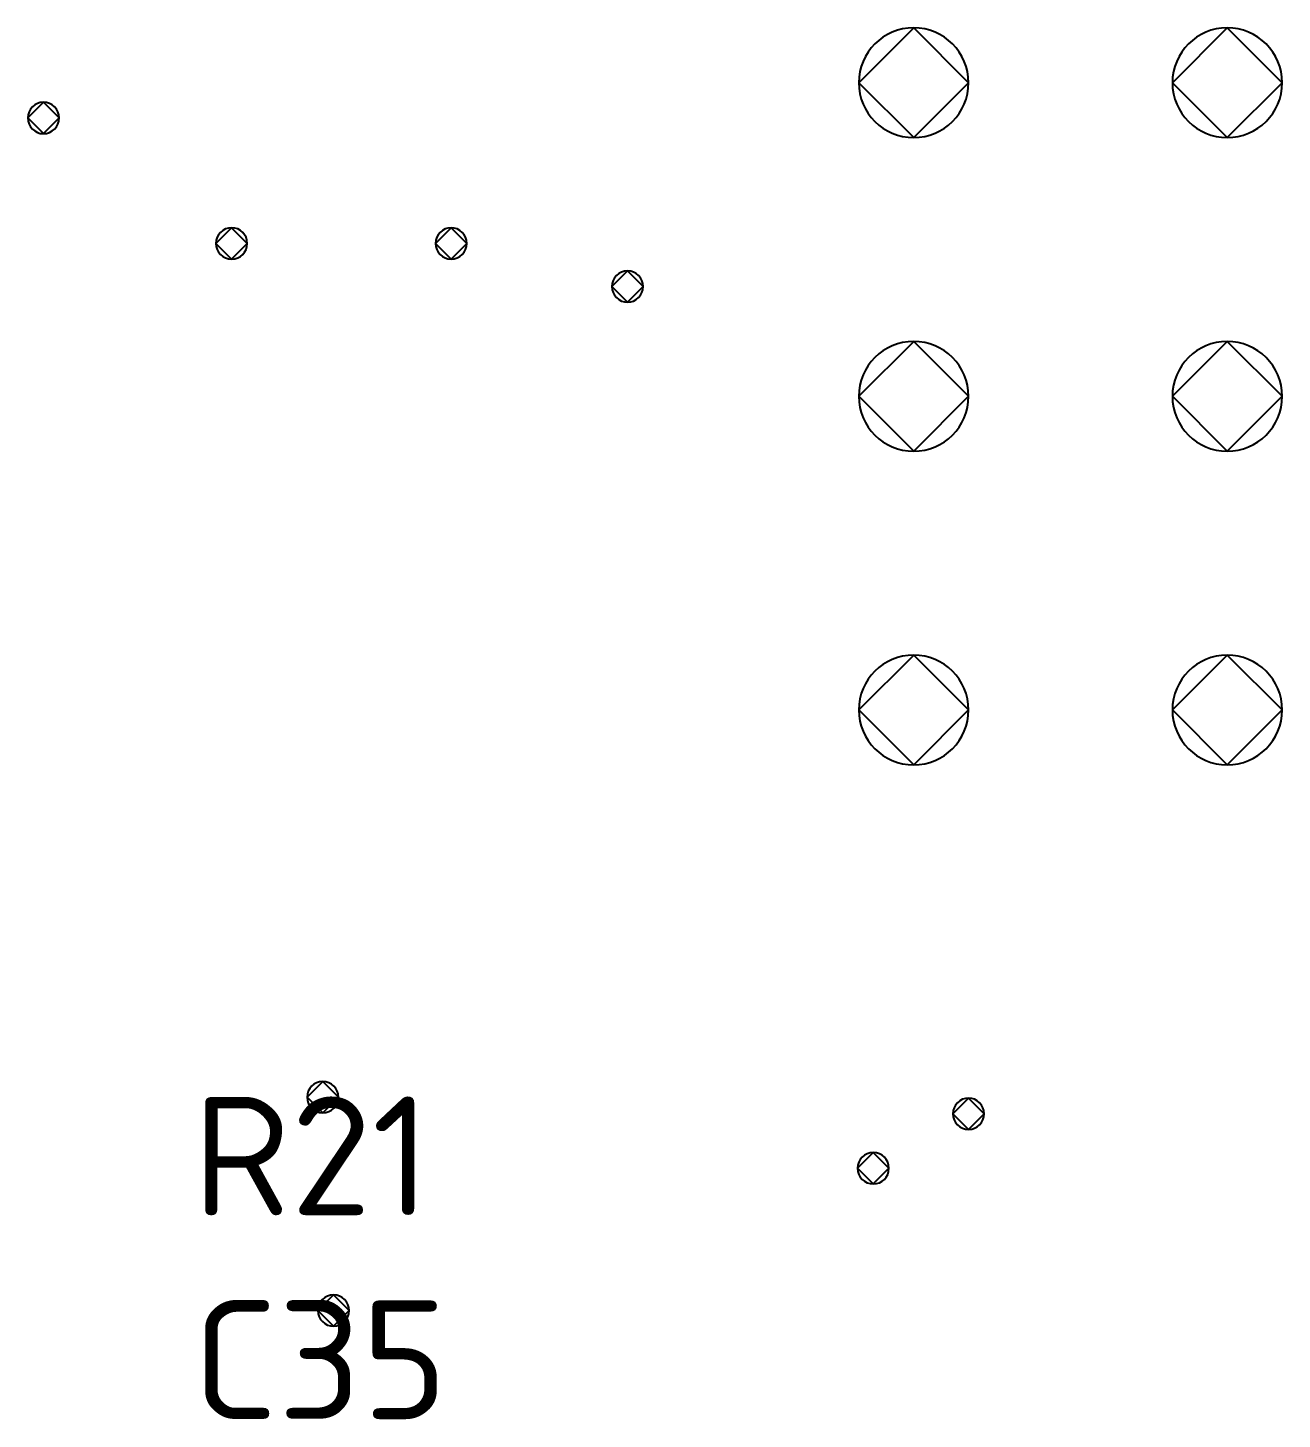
# Model space of a CAD drawing. Header units: inches. Extents: x 5 to 589, y -420 to -5.
# Drawn here: x 450.92 to 466.92, y -121.14 to -103.4 of the extents above; entities that cross this region are included whole.
import ezdxf

# ---------------------------------------------------------------- set-up
doc = ezdxf.new("R2010")
doc.units = ezdxf.units.IN
doc.header["$MEASUREMENT"] = 0
doc.styles.add('ISOCPEUR0', font='isocpeur.ttf', dxfattribs={"height": 2.87999})

msp = doc.modelspace()

# ---------------------------------------------------------------- linework, layer by layer
at = {"color": 18, "true_color": 0x000000}
for p, q in [((461.524, -104.097), (462.224, -103.397)), ((462.224, -103.397), (462.924, -104.097)), ((465.524, -104.097), (466.224, -103.397)), ((466.224, -103.397), (466.924, -104.097)), ((462.224, -104.797), (461.524, -104.097)), ((462.924, -104.097), (462.224, -104.797)), ((466.224, -104.797), (465.524, -104.097)), ((466.924, -104.097), (466.224, -104.797)), ((450.924, -104.547), (451.124, -104.347)), ((451.124, -104.347), (451.324, -104.547)), ((451.124, -104.747), (450.924, -104.547)), ((451.324, -104.547), (451.124, -104.747)), ((453.324, -106.147), (453.524, -105.947)), ((453.524, -105.947), (453.724, -106.147)), ((456.124, -106.147), (456.324, -105.947)), ((456.324, -105.947), (456.524, -106.147)), ((453.524, -106.347), (453.324, -106.147)), ((453.724, -106.147), (453.524, -106.347)), ((456.324, -106.347), (456.124, -106.147)), ((456.524, -106.147), (456.324, -106.347)), ((458.374, -106.697), (458.574, -106.497)), ((458.574, -106.497), (458.774, -106.697)), ((458.574, -106.897), (458.374, -106.697)), ((458.774, -106.697), (458.574, -106.897)), ((461.524, -108.097), (462.224, -107.397)), ((462.224, -107.397), (462.924, -108.097)), ((465.524, -108.097), (466.224, -107.397)), ((466.224, -107.397), (466.924, -108.097)), ((462.224, -108.797), (461.524, -108.097)), ((462.924, -108.097), (462.224, -108.797)), ((466.224, -108.797), (465.524, -108.097)), ((466.924, -108.097), (466.224, -108.797)), ((461.524, -112.097), (462.224, -111.397)), ((462.224, -111.397), (462.924, -112.097)), ((465.524, -112.097), (466.224, -111.397)), ((466.224, -111.397), (466.924, -112.097)), ((462.224, -112.797), (461.524, -112.097)), ((462.924, -112.097), (462.224, -112.797)), ((466.224, -112.797), (465.524, -112.097)), ((466.924, -112.097), (466.224, -112.797)), ((454.486, -117.035), (454.686, -116.835)), ((454.686, -116.835), (454.886, -117.035)), ((454.686, -117.235), (454.486, -117.035)), ((454.886, -117.035), (454.686, -117.235)), ((462.724, -117.247), (462.924, -117.047)), ((462.924, -117.047), (463.124, -117.247)), ((462.924, -117.447), (462.724, -117.247)), ((463.124, -117.247), (462.924, -117.447)), ((461.509, -117.942), (461.709, -117.742)), ((461.709, -117.742), (461.909, -117.942)), ((461.709, -118.142), (461.509, -117.942)), ((461.909, -117.942), (461.709, -118.142)), ((454.624, -119.757), (454.824, -119.557)), ((454.824, -119.557), (455.024, -119.757)), ((454.824, -119.957), (454.624, -119.757)), ((455.024, -119.757), (454.824, -119.957))]:
    msp.add_line(p, q, dxfattribs=at)
for centre, radius, start, end in [((462.224, -104.097), 0.7, 90, 180), ((462.224, -104.097), 0.7, 0, 90), ((466.224, -104.097), 0.7, 90, 180), ((466.224, -104.097), 0.7, 0, 90), ((462.224, -104.097), 0.7, 180, 270), ((462.224, -104.097), 0.7, 270, 0), ((466.224, -104.097), 0.7, 180, 270), ((466.224, -104.097), 0.7, 270, 0), ((451.124, -104.547), 0.2, 90, 180), ((451.124, -104.547), 0.2, 0, 90), ((451.124, -104.547), 0.2, 180, 270), ((451.124, -104.547), 0.2, 270, 0), ((453.524, -106.147), 0.2, 90, 180), ((453.524, -106.147), 0.2, 0, 90), ((456.324, -106.147), 0.2, 90, 180), ((456.324, -106.147), 0.2, 0, 90), ((453.524, -106.147), 0.2, 180, 270), ((453.524, -106.147), 0.2, 270, 0), ((456.324, -106.147), 0.2, 180, 270), ((456.324, -106.147), 0.2, 270, 0), ((458.574, -106.697), 0.2, 90, 180), ((458.574, -106.697), 0.2, 0, 90), ((458.574, -106.697), 0.2, 180, 270), ((458.574, -106.697), 0.2, 270, 0), ((462.224, -108.097), 0.7, 90, 180), ((462.224, -108.097), 0.7, 0, 90), ((466.224, -108.097), 0.7, 90, 180), ((466.224, -108.097), 0.7, 0, 90), ((462.224, -108.097), 0.7, 180, 270), ((462.224, -108.097), 0.7, 270, 0), ((466.224, -108.097), 0.7, 180, 270), ((466.224, -108.097), 0.7, 270, 0), ((462.224, -112.097), 0.7, 90, 180), ((462.224, -112.097), 0.7, 0, 90), ((466.224, -112.097), 0.7, 90, 180), ((466.224, -112.097), 0.7, 0, 90), ((462.224, -112.097), 0.7, 180, 270), ((462.224, -112.097), 0.7, 270, 0), ((466.224, -112.097), 0.7, 180, 270), ((466.224, -112.097), 0.7, 270, 0), ((454.686, -117.035), 0.2, 90, 180), ((454.686, -117.035), 0.2, 0, 90), ((454.686, -117.035), 0.2, 180, 270), ((454.686, -117.035), 0.2, 270, 0), ((462.924, -117.247), 0.2, 90, 180), ((462.924, -117.247), 0.2, 0, 90), ((462.924, -117.247), 0.2, 180, 270), ((462.924, -117.247), 0.2, 270, 0), ((461.709, -117.942), 0.2, 90, 180), ((461.709, -117.942), 0.2, 0, 90), ((461.709, -117.942), 0.2, 180, 270), ((461.709, -117.942), 0.2, 270, 0), ((454.824, -119.757), 0.2, 90, 180), ((454.824, -119.757), 0.2, 0, 90), ((454.824, -119.757), 0.2, 180, 270), ((454.824, -119.757), 0.2, 270, 0)]:
    msp.add_arc(centre, radius, start, end, dxfattribs=at)

# ---------------------------------------------------------------- texts
at = {"color": 18, "true_color": 0x000000, "style": 'ISOCPEUR0'}
for s, p in [('R21', (453.024, -118.542)), ('C35', (453.024, -121.142))]:
    msp.add_text(s, height=1.5158, dxfattribs=at).set_placement(p)

doc.saveas('drawing.dxf')
